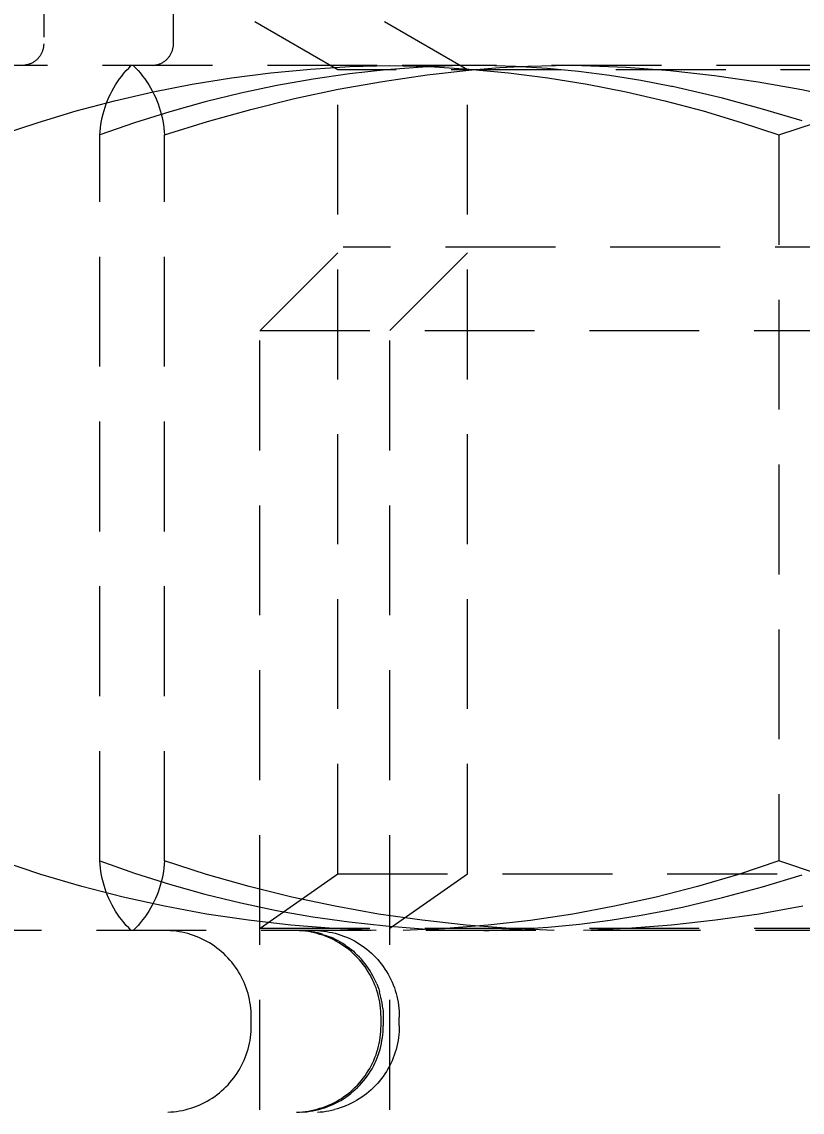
# Model space of a CAD drawing. Header units: millimetres. Extents: x -279 to 4999, y 61 to 3536.
# Drawn here: x 3866.73 to 3875.75, y 2830.36 to 2842.97 of the extents above; entities that cross this region are included whole.
import ezdxf

# ---------------------------------------------------------------- set-up
doc = ezdxf.new("R2010")
doc.units = ezdxf.units.MM
doc.linetypes.add('HIDDEN', pattern=[1.905, 1.27, -0.635])
doc.layers.add('ZANO_R_przerywana', color=7, linetype='HIDDEN', lineweight=0)
doc.layers.add('ZANO_W', color=1, linetype='Continuous', lineweight=0)
doc.styles.add('Arial', font='arial.ttf')
doc.styles.get("Standard").update_dxf_attribs({"font": 'ARIALUNI.TTF'})
doc.dimstyles.new('pl i ang', dxfattribs={"dimtxt": 50, "dimasz": 50, "dimexe": 1.25, "dimexo": 0.625, "dimgap": 10, "dimtad": 1, "dimtoh": 1, "dimtxsty": 'Standard', "dimcen": 2.5, "dimclrd": 1, "dimclre": 1, "dimclrt": 1, "dimadec": 0, "dimazin": 0, "dimtfac": 1, "dimtmove": 0, "dimatfit": 3, "dimfxl": 1, "dimarcsym": 1})

# ---------------------------------------------------------------- blocks, each defined once
blk = doc.blocks.new('*D420')
at = {"layer": 'ZANO_W', "color": 1, "lineweight": -2}
blk.add_arc((3828.638, 2822.362), 150.809, 99.55169, 164.75824, dxfattribs=at)
at = {"layer": 'ZANO_W', "color": 1}
for points in [[(3803.838, 2964.418), (3803.389, 2977.744), (3843.59, 2972.429)], [(3676.526, 2862.893), (3689.741, 2861.125), (3677.829, 2822.362)]]:
    blk.add_solid(points, dxfattribs=at)
at = {"layer": 'ZANO_W', "color": 1, "insert": (3706.832, 2956.908), "char_height": 40, "attachment_point": 5, "rotation": 42.155, "style": 'Arial'}
blk.add_mtext('96%%d', dxfattribs=at)

msp = doc.modelspace()

# ---------------------------------------------------------------- linework, layer by layer
at = {"layer": 'ZANO_R_przerywana'}
for p, q in [((3866.983, 2845.962), (3866.983, 2842.712)), ((3868.483, 2842.712), (3868.483, 2845.962)), ((3870.383, 2842.412), (3869.424, 2842.966)), ((3871.883, 2842.412), (3870.924, 2842.966)), ((3866.958, 2842.604), (3866.954, 2842.596)), ((3866.962, 2842.612), (3866.958, 2842.604)), ((3866.965, 2842.62), (3866.962, 2842.612)), ((3866.968, 2842.628), (3866.965, 2842.62)), ((3866.971, 2842.636), (3866.968, 2842.628)), ((3866.974, 2842.644), (3866.971, 2842.636)), ((3866.976, 2842.652), (3866.974, 2842.644)), ((3866.978, 2842.661), (3866.976, 2842.652)), ((3866.979, 2842.669), (3866.978, 2842.661)), ((3866.981, 2842.678), (3866.979, 2842.669)), ((3866.982, 2842.686), (3866.981, 2842.678)), ((3866.983, 2842.704), (3866.982, 2842.695)), ((3866.982, 2842.695), (3866.982, 2842.686)), ((3866.983, 2842.712), (3866.983, 2842.704)), ((3868.454, 2842.596), (3868.458, 2842.604)), ((3868.458, 2842.604), (3868.462, 2842.612)), ((3868.462, 2842.612), (3868.465, 2842.62)), ((3868.465, 2842.62), (3868.468, 2842.628)), ((3868.468, 2842.628), (3868.471, 2842.636)), ((3868.471, 2842.636), (3868.474, 2842.644)), ((3868.474, 2842.644), (3868.476, 2842.652)), ((3868.476, 2842.652), (3868.478, 2842.661)), ((3868.478, 2842.661), (3868.479, 2842.669)), ((3868.479, 2842.669), (3868.481, 2842.678)), ((3868.481, 2842.678), (3868.482, 2842.686)), ((3868.482, 2842.695), (3868.483, 2842.704)), ((3868.482, 2842.686), (3868.482, 2842.695)), ((3868.483, 2842.704), (3868.483, 2842.712)), ((3866.806, 2842.473), (3866.798, 2842.471)), ((3866.814, 2842.476), (3866.806, 2842.473)), ((3866.822, 2842.479), (3866.814, 2842.476)), ((3866.83, 2842.482), (3866.822, 2842.479)), ((3866.838, 2842.485), (3866.83, 2842.482)), ((3866.846, 2842.489), (3866.838, 2842.485)), ((3866.854, 2842.493), (3866.846, 2842.489)), ((3866.861, 2842.497), (3866.854, 2842.493)), ((3866.868, 2842.502), (3866.861, 2842.497)), ((3866.875, 2842.507), (3866.868, 2842.502)), ((3866.882, 2842.512), (3866.875, 2842.507)), ((3866.889, 2842.517), (3866.882, 2842.512)), ((3866.896, 2842.522), (3866.889, 2842.517)), ((3866.902, 2842.528), (3866.896, 2842.522)), ((3866.909, 2842.534), (3866.902, 2842.528)), ((3866.915, 2842.54), (3866.909, 2842.534)), ((3866.92, 2842.547), (3866.915, 2842.54)), ((3866.926, 2842.553), (3866.92, 2842.547)), ((3866.931, 2842.56), (3866.926, 2842.553)), ((3866.936, 2842.567), (3866.931, 2842.56)), ((3866.941, 2842.574), (3866.936, 2842.567)), ((3866.946, 2842.581), (3866.941, 2842.574)), ((3866.95, 2842.589), (3866.946, 2842.581)), ((3866.954, 2842.596), (3866.95, 2842.589)), ((3868.297, 2842.471), (3868.305, 2842.473)), ((3868.305, 2842.473), (3868.314, 2842.476)), ((3868.314, 2842.476), (3868.322, 2842.479)), ((3868.322, 2842.479), (3868.33, 2842.482)), ((3868.33, 2842.482), (3868.338, 2842.485)), ((3868.338, 2842.485), (3868.345, 2842.489)), ((3868.345, 2842.489), (3868.353, 2842.493)), ((3868.353, 2842.493), (3868.361, 2842.497)), ((3868.361, 2842.497), (3868.368, 2842.502)), ((3868.368, 2842.502), (3868.375, 2842.507)), ((3868.375, 2842.507), (3868.382, 2842.512)), ((3868.382, 2842.512), (3868.389, 2842.517)), ((3868.389, 2842.517), (3868.396, 2842.522)), ((3868.396, 2842.522), (3868.402, 2842.528)), ((3868.402, 2842.528), (3868.408, 2842.534)), ((3868.408, 2842.534), (3868.414, 2842.54)), ((3868.414, 2842.54), (3868.42, 2842.546)), ((3868.42, 2842.546), (3868.426, 2842.553)), ((3868.426, 2842.553), (3868.431, 2842.56)), ((3868.431, 2842.56), (3868.436, 2842.567)), ((3868.436, 2842.567), (3868.441, 2842.574)), ((3868.441, 2842.574), (3868.446, 2842.581)), ((3868.446, 2842.581), (3868.45, 2842.588)), ((3868.45, 2842.588), (3868.454, 2842.596)), ((3870.839, 2842.462), (3866.483, 2842.462)), ((3866.764, 2842.464), (3866.755, 2842.463)), ((3866.772, 2842.465), (3866.764, 2842.464)), ((3866.781, 2842.467), (3866.772, 2842.465)), ((3866.789, 2842.469), (3866.781, 2842.467)), ((3866.798, 2842.471), (3866.789, 2842.469)), ((3867.886, 2842.339), (3867.911, 2842.371)), ((3867.911, 2842.371), (3867.938, 2842.402)), ((3867.938, 2842.402), (3867.966, 2842.432)), ((3867.966, 2842.432), (3867.994, 2842.461)), ((3867.97, 2842.455), (3867.983, 2842.462)), ((3868.018, 2842.461), (3868.047, 2842.432)), ((3868.047, 2842.432), (3868.075, 2842.402)), ((3868.075, 2842.402), (3868.101, 2842.371)), ((3868.101, 2842.371), (3868.127, 2842.339)), ((3868.246, 2842.463), (3868.255, 2842.464)), ((3868.255, 2842.464), (3868.263, 2842.464)), ((3868.263, 2842.464), (3868.272, 2842.466)), ((3868.272, 2842.466), (3868.28, 2842.467)), ((3868.28, 2842.467), (3868.289, 2842.469)), ((3868.289, 2842.469), (3868.297, 2842.471)), ((3869.153, 2842.317), (3869.609, 2842.376)), ((3869.609, 2842.376), (3870.066, 2842.42)), ((3870.066, 2842.42), (3870.524, 2842.448)), ((3870.518, 2842.363), (3870.097, 2842.303)), ((3880.583, 2842.412), (3870.383, 2842.412)), ((3870.383, 2833.118), (3870.383, 2842.412)), ((3870.941, 2842.41), (3870.518, 2842.363)), ((3870.524, 2842.448), (3870.983, 2842.462)), ((3870.901, 2842.278), (3871.415, 2842.353)), ((3871.365, 2842.442), (3870.941, 2842.41)), ((3870.983, 2842.462), (3871.442, 2842.448)), ((3879.84, 2842.462), (3871.126, 2842.462)), ((3871.79, 2842.461), (3871.365, 2842.442)), ((3871.415, 2842.353), (3871.932, 2842.412)), ((3871.442, 2842.448), (3871.9, 2842.42)), ((3871.883, 2833.118), (3871.883, 2842.412)), ((3871.9, 2842.42), (3872.357, 2842.376)), ((3871.935, 2842.412), (3872.257, 2842.437)), ((3872.134, 2842.46), (3872.006, 2842.462)), ((3872.075, 2842.462), (3872.061, 2842.462)), ((3872.439, 2842.449), (3872.075, 2842.461)), ((3872.257, 2842.437), (3872.579, 2842.453)), ((3872.357, 2842.376), (3872.813, 2842.317)), ((3872.802, 2842.426), (3872.439, 2842.449)), ((3872.579, 2842.453), (3872.901, 2842.461)), ((3873.165, 2842.391), (3872.802, 2842.426)), ((3873.526, 2842.345), (3873.165, 2842.391)), ((3873.204, 2842.461), (3873.716, 2842.44)), ((3873.716, 2842.44), (3874.227, 2842.402)), ((3874.227, 2842.402), (3874.737, 2842.346)), ((3874.737, 2842.346), (3875.245, 2842.274)), ((3867.794, 2842.203), (3867.815, 2842.238)), ((3867.815, 2842.238), (3867.838, 2842.273)), ((3867.838, 2842.273), (3867.861, 2842.306)), ((3867.861, 2842.306), (3867.886, 2842.339)), ((3868.127, 2842.339), (3868.151, 2842.306)), ((3868.151, 2842.306), (3868.175, 2842.272)), ((3868.175, 2842.272), (3868.197, 2842.238)), ((3868.197, 2842.238), (3868.218, 2842.203)), ((3868.25, 2842.156), (3868.7, 2842.244)), ((3868.7, 2842.244), (3869.153, 2842.317)), ((3869.679, 2842.229), (3869.262, 2842.142)), ((3870.097, 2842.303), (3869.679, 2842.229)), ((3870.389, 2842.187), (3870.901, 2842.278)), ((3872.813, 2842.317), (3873.266, 2842.244)), ((3873.266, 2842.244), (3873.716, 2842.156)), ((3873.886, 2842.287), (3873.526, 2842.345)), ((3874.243, 2842.218), (3873.886, 2842.287)), ((3875.245, 2842.274), (3875.749, 2842.184)), ((3867.722, 2842.056), (3867.738, 2842.094)), ((3867.738, 2842.094), (3867.756, 2842.131)), ((3867.756, 2842.131), (3867.774, 2842.167)), ((3867.774, 2842.167), (3867.794, 2842.203)), ((3867.802, 2842.053), (3868.25, 2842.156)), ((3868.218, 2842.203), (3868.238, 2842.167)), ((3868.238, 2842.167), (3868.257, 2842.131)), ((3868.257, 2842.131), (3868.274, 2842.094)), ((3868.274, 2842.094), (3868.29, 2842.056)), ((3869.262, 2842.142), (3868.849, 2842.041)), ((3869.881, 2842.079), (3870.389, 2842.187)), ((3873.716, 2842.156), (3874.164, 2842.053)), ((3874.252, 2842.217), (3874.243, 2842.218)), ((3874.367, 2842.192), (3874.252, 2842.217)), ((3874.832, 2842.083), (3874.367, 2842.192)), ((3875.749, 2842.184), (3876.251, 2842.078)), ((3867.358, 2841.936), (3867.802, 2842.053)), ((3867.681, 2841.94), (3867.693, 2841.979)), ((3867.693, 2841.979), (3867.707, 2842.018)), ((3867.707, 2842.018), (3867.722, 2842.056)), ((3868.29, 2842.056), (3868.305, 2842.018)), ((3868.305, 2842.018), (3868.319, 2841.979)), ((3868.319, 2841.979), (3868.331, 2841.94)), ((3868.849, 2842.041), (3868.44, 2841.927)), ((3869.376, 2841.954), (3869.881, 2842.079)), ((3874.164, 2842.053), (3874.608, 2841.936)), ((3875.294, 2841.958), (3874.832, 2842.083)), ((3866.918, 2841.804), (3867.358, 2841.936)), ((3867.652, 2841.821), (3867.661, 2841.861)), ((3867.661, 2841.861), (3867.67, 2841.901)), ((3867.67, 2841.901), (3867.681, 2841.94)), ((3868.44, 2841.927), (3868.034, 2841.799)), ((3868.331, 2841.94), (3868.342, 2841.901)), ((3868.342, 2841.901), (3868.352, 2841.861)), ((3868.352, 2841.861), (3868.36, 2841.821)), ((3868.876, 2841.814), (3869.376, 2841.954)), ((3874.608, 2841.936), (3875.048, 2841.804)), ((3875.752, 2841.82), (3875.294, 2841.958)), ((3866.483, 2841.658), (3866.918, 2841.804)), ((3868.034, 2841.799), (3867.633, 2841.658)), ((3867.636, 2841.699), (3867.64, 2841.74)), ((3867.64, 2841.74), (3867.645, 2841.78)), ((3867.645, 2841.78), (3867.652, 2841.821)), ((3868.36, 2841.821), (3868.367, 2841.78)), ((3868.367, 2841.78), (3868.373, 2841.74)), ((3868.373, 2841.74), (3868.377, 2841.699)), ((3868.38, 2841.658), (3868.876, 2841.814)), ((3875.048, 2841.804), (3875.483, 2841.658)), ((3875.483, 2841.658), (3875.918, 2841.804)), ((3867.633, 2841.658), (3867.636, 2841.699)), ((3867.633, 2833.266), (3867.633, 2841.658)), ((3868.377, 2841.699), (3868.38, 2841.658)), ((3868.38, 2833.266), (3868.38, 2841.658)), ((3875.483, 2841.658), (3875.483, 2833.266)), ((3869.484, 2839.399), (3870.447, 2840.362)), ((3880.519, 2840.362), (3870.447, 2840.362)), ((3870.984, 2839.399), (3871.947, 2840.362)), ((3869.483, 2839.398), (3881.483, 2839.398)), ((3869.483, 2691.326), (3869.483, 2839.398)), ((3870.983, 2691.326), (3870.983, 2839.398)), ((3866.95, 2833.11), (3866.483, 2833.266)), ((3867.633, 2833.266), (3868.034, 2833.125)), ((3867.636, 2833.225), (3867.633, 2833.266)), ((3867.64, 2833.184), (3867.636, 2833.225)), ((3867.645, 2833.144), (3867.64, 2833.184)), ((3868.373, 2833.184), (3868.367, 2833.144)), ((3868.377, 2833.225), (3868.373, 2833.184)), ((3868.38, 2833.266), (3868.377, 2833.225)), ((3868.866, 2833.11), (3868.38, 2833.266)), ((3875.483, 2833.266), (3875.015, 2833.11)), ((3875.951, 2833.11), (3875.483, 2833.266)), ((3867.423, 2832.971), (3866.95, 2833.11)), ((3867.652, 2833.103), (3867.645, 2833.144)), ((3867.661, 2833.063), (3867.652, 2833.103)), ((3867.67, 2833.023), (3867.661, 2833.063)), ((3867.681, 2832.984), (3867.67, 2833.023)), ((3868.034, 2833.125), (3868.439, 2832.998)), ((3868.342, 2833.023), (3868.331, 2832.984)), ((3868.352, 2833.063), (3868.342, 2833.023)), ((3868.36, 2833.103), (3868.352, 2833.063)), ((3868.367, 2833.144), (3868.36, 2833.103)), ((3869.357, 2832.971), (3868.866, 2833.11)), ((3869.484, 2832.488), (3870.383, 2833.118)), ((3870.383, 2833.118), (3880.583, 2833.118)), ((3870.983, 2832.488), (3871.883, 2833.118)), ((3875.015, 2833.11), (3874.543, 2832.971)), ((3875.294, 2832.966), (3875.752, 2833.105)), ((3867.9, 2832.848), (3867.423, 2832.971)), ((3867.694, 2832.945), (3867.681, 2832.984)), ((3867.707, 2832.906), (3867.694, 2832.945)), ((3867.722, 2832.868), (3867.707, 2832.906)), ((3868.305, 2832.906), (3868.291, 2832.868)), ((3868.319, 2832.945), (3868.305, 2832.906)), ((3868.331, 2832.984), (3868.319, 2832.945)), ((3868.439, 2832.998), (3868.848, 2832.884)), ((3869.852, 2832.848), (3869.357, 2832.971)), ((3874.543, 2832.971), (3874.065, 2832.848)), ((3874.832, 2832.842), (3875.294, 2832.966)), ((3867.738, 2832.831), (3867.722, 2832.868)), ((3867.756, 2832.793), (3867.738, 2832.831)), ((3867.774, 2832.757), (3867.756, 2832.793)), ((3868.381, 2832.742), (3867.9, 2832.848)), ((3868.257, 2832.793), (3868.238, 2832.757)), ((3868.274, 2832.831), (3868.257, 2832.793)), ((3868.291, 2832.868), (3868.274, 2832.831)), ((3868.848, 2832.884), (3869.261, 2832.783)), ((3869.261, 2832.783), (3869.676, 2832.695)), ((3870.351, 2832.742), (3869.852, 2832.848)), ((3874.065, 2832.848), (3873.584, 2832.742)), ((3874.367, 2832.732), (3874.832, 2832.842)), ((3867.794, 2832.721), (3867.774, 2832.757)), ((3867.815, 2832.686), (3867.794, 2832.721)), ((3867.838, 2832.652), (3867.815, 2832.686)), ((3867.861, 2832.618), (3867.838, 2832.652)), ((3868.175, 2832.652), (3868.152, 2832.618)), ((3868.197, 2832.686), (3868.175, 2832.652)), ((3868.218, 2832.721), (3868.197, 2832.686)), ((3868.238, 2832.757), (3868.218, 2832.721)), ((3868.865, 2832.652), (3868.381, 2832.742)), ((3869.352, 2832.58), (3868.865, 2832.652)), ((3869.676, 2832.695), (3870.095, 2832.622)), ((3870.854, 2832.653), (3870.351, 2832.742)), ((3871.359, 2832.58), (3870.854, 2832.653)), ((3873.099, 2832.652), (3872.612, 2832.579)), ((3873.584, 2832.742), (3873.099, 2832.652)), ((3873.889, 2832.638), (3874.243, 2832.706)), ((3874.243, 2832.706), (3874.252, 2832.708)), ((3874.252, 2832.708), (3874.367, 2832.732)), ((3875.255, 2832.652), (3874.749, 2832.58)), ((3875.758, 2832.742), (3875.255, 2832.652)), ((3867.886, 2832.585), (3867.861, 2832.618)), ((3867.911, 2832.553), (3867.886, 2832.585)), ((3867.938, 2832.522), (3867.911, 2832.553)), ((3867.966, 2832.492), (3867.938, 2832.522)), ((3868.075, 2832.522), (3868.047, 2832.492)), ((3868.101, 2832.553), (3868.075, 2832.522)), ((3868.127, 2832.585), (3868.101, 2832.553)), ((3868.152, 2832.618), (3868.127, 2832.585)), ((3869.842, 2832.524), (3869.352, 2832.58)), ((3870.333, 2832.485), (3869.842, 2832.524)), ((3870.095, 2832.622), (3870.515, 2832.561)), ((3870.515, 2832.561), (3870.937, 2832.515)), ((3870.937, 2832.515), (3871.361, 2832.482)), ((3871.866, 2832.524), (3871.359, 2832.58)), ((3872.122, 2832.524), (3871.631, 2832.485)), ((3872.375, 2832.485), (3871.866, 2832.524)), ((3872.612, 2832.579), (3872.122, 2832.524)), ((3872.817, 2832.499), (3873.176, 2832.534)), ((3873.176, 2832.534), (3873.534, 2832.58)), ((3873.534, 2832.58), (3873.889, 2832.638)), ((3874.242, 2832.524), (3873.733, 2832.485)), ((3874.749, 2832.58), (3874.242, 2832.524)), ((3886.008, 2832.462), (3864.934, 2832.462)), ((3867.994, 2832.463), (3867.966, 2832.492)), ((3867.983, 2832.462), (3867.97, 2832.469)), ((3868.047, 2832.492), (3868.018, 2832.463)), ((3868.447, 2832.46), (3868.412, 2832.461)), ((3868.481, 2832.457), (3868.447, 2832.46)), ((3868.515, 2832.453), (3868.481, 2832.457)), ((3868.549, 2832.448), (3868.515, 2832.453)), ((3868.582, 2832.442), (3868.549, 2832.448)), ((3868.616, 2832.434), (3868.582, 2832.442)), ((3868.649, 2832.426), (3868.616, 2832.434)), ((3868.682, 2832.416), (3868.649, 2832.426)), ((3868.714, 2832.405), (3868.682, 2832.416)), ((3868.746, 2832.393), (3868.714, 2832.405)), ((3868.778, 2832.381), (3868.746, 2832.393)), ((3869.483, 2832.488), (3881.483, 2832.488)), ((3869.941, 2832.46), (3869.907, 2832.461)), ((3869.975, 2832.457), (3869.941, 2832.46)), ((3869.961, 2832.461), (3869.967, 2832.461)), ((3869.996, 2832.459), (3869.965, 2832.461)), ((3870.01, 2832.454), (3869.975, 2832.457)), ((3870.026, 2832.456), (3869.996, 2832.459)), ((3870.044, 2832.449), (3870.01, 2832.454)), ((3870.057, 2832.453), (3870.026, 2832.456)), ((3870.077, 2832.443), (3870.044, 2832.449)), ((3870.088, 2832.448), (3870.057, 2832.453)), ((3870.111, 2832.435), (3870.077, 2832.443)), ((3870.118, 2832.442), (3870.088, 2832.448)), ((3870.144, 2832.427), (3870.111, 2832.435)), ((3870.148, 2832.435), (3870.118, 2832.442)), ((3870.177, 2832.418), (3870.144, 2832.427)), ((3870.148, 2832.461), (3870.183, 2832.459)), ((3870.178, 2832.428), (3870.148, 2832.435)), ((3870.21, 2832.407), (3870.177, 2832.418)), ((3870.208, 2832.419), (3870.178, 2832.428)), ((3870.183, 2832.459), (3870.217, 2832.455)), ((3870.207, 2832.418), (3870.238, 2832.408)), ((3870.242, 2832.395), (3870.21, 2832.407)), ((3870.217, 2832.455), (3870.251, 2832.451)), ((3870.238, 2832.408), (3870.268, 2832.397)), ((3870.274, 2832.382), (3870.242, 2832.395)), ((3870.251, 2832.451), (3870.285, 2832.445)), ((3870.268, 2832.397), (3870.298, 2832.385)), ((3870.285, 2832.445), (3870.319, 2832.438)), ((3870.319, 2832.438), (3870.352, 2832.43)), ((3870.825, 2832.463), (3870.333, 2832.485)), ((3870.352, 2832.43), (3870.386, 2832.42)), ((3870.386, 2832.42), (3870.419, 2832.41)), ((3870.419, 2832.41), (3870.451, 2832.398)), ((3870.451, 2832.398), (3870.483, 2832.385)), ((3871.631, 2832.485), (3871.138, 2832.463)), ((3871.361, 2832.482), (3871.785, 2832.463)), ((3872.072, 2832.463), (3872.134, 2832.464)), ((3872.098, 2832.463), (3872.458, 2832.476)), ((3872.885, 2832.463), (3872.375, 2832.485)), ((3872.458, 2832.476), (3872.817, 2832.499)), ((3873.733, 2832.485), (3873.223, 2832.463)), ((3868.809, 2832.366), (3868.778, 2832.381)), ((3868.84, 2832.351), (3868.809, 2832.366)), ((3868.87, 2832.335), (3868.84, 2832.351)), ((3868.9, 2832.318), (3868.87, 2832.335)), ((3868.929, 2832.3), (3868.9, 2832.318)), ((3868.957, 2832.281), (3868.929, 2832.3)), ((3868.985, 2832.26), (3868.957, 2832.281)), ((3870.306, 2832.368), (3870.274, 2832.382)), ((3870.328, 2832.373), (3870.298, 2832.386)), ((3870.337, 2832.353), (3870.306, 2832.368)), ((3870.357, 2832.359), (3870.328, 2832.373)), ((3870.367, 2832.337), (3870.337, 2832.353)), ((3870.386, 2832.344), (3870.357, 2832.359)), ((3870.397, 2832.32), (3870.367, 2832.337)), ((3870.414, 2832.328), (3870.386, 2832.344)), ((3870.426, 2832.302), (3870.397, 2832.32)), ((3870.442, 2832.312), (3870.414, 2832.328)), ((3870.454, 2832.283), (3870.426, 2832.302)), ((3870.469, 2832.294), (3870.442, 2832.312)), ((3870.482, 2832.263), (3870.454, 2832.283)), ((3870.469, 2832.294), (3870.493, 2832.277)), ((3870.509, 2832.242), (3870.482, 2832.263)), ((3870.483, 2832.385), (3870.515, 2832.372)), ((3870.493, 2832.277), (3870.517, 2832.259)), ((3870.515, 2832.372), (3870.546, 2832.357)), ((3870.546, 2832.357), (3870.576, 2832.341)), ((3870.576, 2832.341), (3870.606, 2832.323)), ((3870.606, 2832.323), (3870.636, 2832.305)), ((3870.636, 2832.305), (3870.665, 2832.286)), ((3870.665, 2832.286), (3870.693, 2832.266)), ((3870.693, 2832.266), (3870.72, 2832.245)), ((3869.012, 2832.239), (3868.985, 2832.26)), ((3869.038, 2832.217), (3869.012, 2832.239)), ((3869.064, 2832.195), (3869.038, 2832.217)), ((3869.088, 2832.171), (3869.064, 2832.195)), ((3869.112, 2832.146), (3869.088, 2832.171)), ((3869.135, 2832.121), (3869.112, 2832.146)), ((3870.536, 2832.22), (3870.509, 2832.242)), ((3870.517, 2832.259), (3870.54, 2832.241)), ((3870.562, 2832.197), (3870.536, 2832.22)), ((3870.54, 2832.241), (3870.563, 2832.222)), ((3870.586, 2832.173), (3870.562, 2832.197)), ((3870.563, 2832.222), (3870.585, 2832.202)), ((3870.609, 2832.179), (3870.585, 2832.202)), ((3870.61, 2832.148), (3870.586, 2832.173)), ((3870.633, 2832.155), (3870.609, 2832.179)), ((3870.634, 2832.123), (3870.61, 2832.148)), ((3870.656, 2832.13), (3870.633, 2832.155)), ((3870.72, 2832.245), (3870.747, 2832.223)), ((3870.747, 2832.223), (3870.772, 2832.2)), ((3870.772, 2832.2), (3870.797, 2832.176)), ((3870.797, 2832.176), (3870.822, 2832.152)), ((3870.822, 2832.152), (3870.845, 2832.126)), ((3869.157, 2832.095), (3869.135, 2832.121)), ((3869.179, 2832.068), (3869.157, 2832.095)), ((3869.199, 2832.04), (3869.179, 2832.068)), ((3869.218, 2832.012), (3869.199, 2832.04)), ((3869.237, 2831.983), (3869.218, 2832.012)), ((3870.656, 2832.097), (3870.634, 2832.123)), ((3870.678, 2832.105), (3870.656, 2832.13)), ((3870.677, 2832.07), (3870.656, 2832.097)), ((3870.698, 2832.042), (3870.677, 2832.07)), ((3870.699, 2832.078), (3870.678, 2832.105)), ((3870.717, 2832.014), (3870.698, 2832.042)), ((3870.719, 2832.051), (3870.699, 2832.078)), ((3870.736, 2831.985), (3870.717, 2832.014)), ((3870.738, 2832.024), (3870.719, 2832.051)), ((3870.756, 2831.995), (3870.738, 2832.024)), ((3870.845, 2832.126), (3870.867, 2832.1)), ((3870.867, 2832.1), (3870.889, 2832.073)), ((3870.889, 2832.073), (3870.909, 2832.045)), ((3870.909, 2832.045), (3870.929, 2832.017)), ((3870.929, 2832.017), (3870.947, 2831.987)), ((3869.254, 2831.954), (3869.237, 2831.983)), ((3869.27, 2831.923), (3869.254, 2831.954)), ((3869.286, 2831.893), (3869.27, 2831.923)), ((3869.3, 2831.862), (3869.286, 2831.893)), ((3870.753, 2831.955), (3870.736, 2831.985)), ((3870.769, 2831.925), (3870.753, 2831.955)), ((3870.774, 2831.966), (3870.756, 2831.995)), ((3870.785, 2831.894), (3870.769, 2831.925)), ((3870.79, 2831.937), (3870.774, 2831.966)), ((3870.799, 2831.863), (3870.785, 2831.894)), ((3870.805, 2831.907), (3870.79, 2831.937)), ((3870.82, 2831.876), (3870.805, 2831.907)), ((3870.947, 2831.987), (3870.965, 2831.958)), ((3870.965, 2831.958), (3870.981, 2831.927)), ((3870.981, 2831.927), (3870.997, 2831.896)), ((3870.997, 2831.896), (3871.011, 2831.865)), ((3869.313, 2831.83), (3869.3, 2831.862)), ((3869.325, 2831.798), (3869.313, 2831.83)), ((3869.336, 2831.766), (3869.325, 2831.798)), ((3869.346, 2831.733), (3869.336, 2831.766)), ((3870.812, 2831.831), (3870.799, 2831.863)), ((3870.825, 2831.799), (3870.812, 2831.831)), ((3870.833, 2831.845), (3870.82, 2831.876)), ((3870.836, 2831.767), (3870.825, 2831.799)), ((3870.833, 2831.845), (3870.845, 2831.815)), ((3870.845, 2831.734), (3870.836, 2831.767)), ((3870.845, 2831.815), (3870.856, 2831.785)), ((3870.856, 2831.785), (3870.866, 2831.754)), ((3871.011, 2831.865), (3871.024, 2831.833)), ((3871.024, 2831.833), (3871.037, 2831.801)), ((3871.037, 2831.801), (3871.048, 2831.768)), ((3871.048, 2831.768), (3871.057, 2831.735)), ((3869.354, 2831.7), (3869.346, 2831.733)), ((3869.362, 2831.666), (3869.354, 2831.7)), ((3869.368, 2831.633), (3869.362, 2831.666)), ((3869.374, 2831.599), (3869.368, 2831.633)), ((3870.854, 2831.7), (3870.845, 2831.734)), ((3870.862, 2831.667), (3870.854, 2831.7)), ((3870.868, 2831.633), (3870.862, 2831.667)), ((3870.875, 2831.722), (3870.866, 2831.754)), ((3870.874, 2831.599), (3870.868, 2831.633)), ((3870.882, 2831.69), (3870.875, 2831.722)), ((3870.889, 2831.658), (3870.882, 2831.69)), ((3870.895, 2831.626), (3870.889, 2831.658)), ((3871.057, 2831.735), (3871.066, 2831.702)), ((3871.066, 2831.702), (3871.074, 2831.668)), ((3871.074, 2831.668), (3871.08, 2831.634)), ((3871.08, 2831.634), (3871.085, 2831.6)), ((3869.378, 2831.565), (3869.374, 2831.599)), ((3869.381, 2831.531), (3869.378, 2831.565)), ((3869.382, 2831.496), (3869.381, 2831.531)), ((3870.878, 2831.565), (3870.874, 2831.599)), ((3870.881, 2831.531), (3870.878, 2831.565)), ((3870.882, 2831.496), (3870.881, 2831.531)), ((3870.9, 2831.593), (3870.895, 2831.626)), ((3870.904, 2831.56), (3870.9, 2831.593)), ((3870.904, 2831.56), (3870.906, 2831.528)), ((3870.906, 2831.528), (3870.908, 2831.495)), ((3871.085, 2831.6), (3871.089, 2831.566)), ((3871.089, 2831.566), (3871.092, 2831.531)), ((3871.092, 2831.531), (3871.094, 2831.497)), ((3869.383, 2831.462), (3869.382, 2831.496)), ((3869.383, 2831.362), (3869.383, 2831.462)), ((3870.883, 2831.462), (3870.882, 2831.496)), ((3870.883, 2831.362), (3870.883, 2831.462)), ((3870.908, 2831.495), (3870.908, 2831.462)), ((3870.908, 2831.462), (3870.908, 2831.362)), ((3871.094, 2831.497), (3871.094, 2831.462)), ((3871.094, 2831.362), (3871.094, 2831.462)), ((3869.374, 2831.226), (3869.378, 2831.26)), ((3869.378, 2831.26), (3869.381, 2831.294)), ((3869.381, 2831.294), (3869.382, 2831.328)), ((3869.382, 2831.328), (3869.383, 2831.362)), ((3870.874, 2831.225), (3870.878, 2831.259)), ((3870.878, 2831.259), (3870.881, 2831.293)), ((3870.881, 2831.293), (3870.882, 2831.328)), ((3870.882, 2831.328), (3870.883, 2831.362)), ((3870.9, 2831.224), (3870.904, 2831.258)), ((3870.904, 2831.258), (3870.906, 2831.293)), ((3870.906, 2831.293), (3870.908, 2831.327)), ((3870.908, 2831.327), (3870.908, 2831.362)), ((3871.089, 2831.258), (3871.085, 2831.224)), ((3871.092, 2831.293), (3871.089, 2831.258)), ((3871.094, 2831.327), (3871.092, 2831.293)), ((3871.094, 2831.362), (3871.094, 2831.327)), ((3869.355, 2831.125), (3869.362, 2831.159)), ((3869.362, 2831.159), (3869.369, 2831.192)), ((3869.369, 2831.192), (3869.374, 2831.226)), ((3870.854, 2831.124), (3870.862, 2831.157)), ((3870.862, 2831.157), (3870.868, 2831.191)), ((3870.868, 2831.191), (3870.874, 2831.225)), ((3870.881, 2831.122), (3870.888, 2831.156)), ((3870.888, 2831.156), (3870.894, 2831.19)), ((3870.894, 2831.19), (3870.9, 2831.224)), ((3871.073, 2831.155), (3871.066, 2831.121)), ((3871.08, 2831.189), (3871.073, 2831.155)), ((3871.085, 2831.224), (3871.08, 2831.189)), ((3869.313, 2830.995), (3869.325, 2831.027)), ((3869.325, 2831.027), (3869.336, 2831.06)), ((3869.336, 2831.06), (3869.346, 2831.092)), ((3869.346, 2831.092), (3869.355, 2831.125)), ((3870.812, 2830.993), (3870.825, 2831.025)), ((3870.825, 2831.025), (3870.836, 2831.058)), ((3870.836, 2831.058), (3870.845, 2831.091)), ((3870.839, 2830.99), (3870.851, 2831.022)), ((3870.845, 2831.091), (3870.854, 2831.124)), ((3870.851, 2831.022), (3870.862, 2831.055)), ((3870.862, 2831.055), (3870.872, 2831.088)), ((3870.872, 2831.088), (3870.881, 2831.122)), ((3871.036, 2831.022), (3871.023, 2830.989)), ((3871.047, 2831.055), (3871.036, 2831.022)), ((3871.057, 2831.088), (3871.047, 2831.055)), ((3871.066, 2831.121), (3871.057, 2831.088)), ((3869.255, 2830.872), (3869.271, 2830.902)), ((3869.271, 2830.902), (3869.286, 2830.933)), ((3869.286, 2830.933), (3869.3, 2830.964)), ((3869.3, 2830.964), (3869.313, 2830.995)), ((3870.753, 2830.869), (3870.769, 2830.899)), ((3870.769, 2830.899), (3870.785, 2830.93)), ((3870.779, 2830.865), (3870.795, 2830.896)), ((3870.785, 2830.93), (3870.799, 2830.961)), ((3870.795, 2830.896), (3870.811, 2830.927)), ((3870.799, 2830.961), (3870.812, 2830.993)), ((3870.811, 2830.927), (3870.825, 2830.958)), ((3870.825, 2830.958), (3870.839, 2830.99)), ((3870.98, 2830.895), (3870.963, 2830.864)), ((3870.995, 2830.926), (3870.98, 2830.895)), ((3871.01, 2830.957), (3870.995, 2830.926)), ((3871.023, 2830.989), (3871.01, 2830.957)), ((3869.159, 2830.731), (3869.18, 2830.758)), ((3869.18, 2830.758), (3869.2, 2830.786)), ((3869.2, 2830.786), (3869.219, 2830.814)), ((3869.219, 2830.814), (3869.238, 2830.843)), ((3869.238, 2830.843), (3869.255, 2830.872)), ((3870.656, 2830.728), (3870.677, 2830.754)), ((3870.677, 2830.754), (3870.698, 2830.782)), ((3870.681, 2830.723), (3870.702, 2830.75)), ((3870.698, 2830.782), (3870.717, 2830.81)), ((3870.702, 2830.75), (3870.723, 2830.778)), ((3870.717, 2830.81), (3870.736, 2830.839)), ((3870.723, 2830.778), (3870.743, 2830.806)), ((3870.736, 2830.839), (3870.753, 2830.869)), ((3870.743, 2830.806), (3870.761, 2830.835)), ((3870.761, 2830.835), (3870.779, 2830.865)), ((3870.907, 2830.776), (3870.886, 2830.749)), ((3870.927, 2830.805), (3870.907, 2830.776)), ((3870.945, 2830.834), (3870.927, 2830.805)), ((3870.963, 2830.864), (3870.945, 2830.834)), ((3869.04, 2830.609), (3869.066, 2830.631)), ((3869.066, 2830.631), (3869.09, 2830.655)), ((3869.09, 2830.655), (3869.114, 2830.68)), ((3869.114, 2830.68), (3869.137, 2830.705)), ((3869.137, 2830.705), (3869.159, 2830.731)), ((3870.536, 2830.605), (3870.562, 2830.628)), ((3870.562, 2830.628), (3870.586, 2830.651)), ((3870.585, 2830.623), (3870.61, 2830.646)), ((3870.586, 2830.651), (3870.61, 2830.676)), ((3870.61, 2830.676), (3870.634, 2830.701)), ((3870.61, 2830.646), (3870.635, 2830.671)), ((3870.634, 2830.701), (3870.656, 2830.728)), ((3870.635, 2830.671), (3870.658, 2830.696)), ((3870.658, 2830.696), (3870.681, 2830.723)), ((3870.794, 2830.645), (3870.769, 2830.621)), ((3870.818, 2830.67), (3870.794, 2830.645)), ((3870.842, 2830.695), (3870.818, 2830.67)), ((3870.865, 2830.721), (3870.842, 2830.695)), ((3870.886, 2830.749), (3870.865, 2830.721)), ((3868.873, 2830.491), (3868.903, 2830.508)), ((3868.903, 2830.508), (3868.932, 2830.526)), ((3868.932, 2830.526), (3868.96, 2830.545)), ((3868.96, 2830.545), (3868.987, 2830.566)), ((3868.987, 2830.566), (3869.014, 2830.587)), ((3869.014, 2830.587), (3869.04, 2830.609)), ((3870.367, 2830.487), (3870.397, 2830.504)), ((3870.388, 2830.482), (3870.418, 2830.499)), ((3870.397, 2830.504), (3870.426, 2830.522)), ((3870.418, 2830.499), (3870.448, 2830.517)), ((3870.426, 2830.522), (3870.454, 2830.542)), ((3870.448, 2830.517), (3870.477, 2830.536)), ((3870.454, 2830.542), (3870.482, 2830.562)), ((3870.477, 2830.536), (3870.505, 2830.557)), ((3870.482, 2830.562), (3870.509, 2830.583)), ((3870.505, 2830.557), (3870.533, 2830.578)), ((3870.509, 2830.583), (3870.536, 2830.605)), ((3870.533, 2830.578), (3870.559, 2830.6)), ((3870.559, 2830.6), (3870.585, 2830.623)), ((3870.631, 2830.516), (3870.601, 2830.498)), ((3870.66, 2830.535), (3870.631, 2830.516)), ((3870.688, 2830.555), (3870.66, 2830.535)), ((3870.716, 2830.576), (3870.688, 2830.555)), ((3870.743, 2830.598), (3870.716, 2830.576)), ((3870.769, 2830.621), (3870.743, 2830.598)), ((3868.486, 2830.368), (3868.519, 2830.372)), ((3868.519, 2830.372), (3868.553, 2830.377)), ((3868.553, 2830.377), (3868.587, 2830.383)), ((3868.587, 2830.383), (3868.62, 2830.391)), ((3868.62, 2830.391), (3868.653, 2830.4)), ((3868.653, 2830.4), (3868.686, 2830.409)), ((3868.686, 2830.409), (3868.718, 2830.42)), ((3868.718, 2830.42), (3868.75, 2830.432)), ((3868.75, 2830.432), (3868.782, 2830.445)), ((3868.782, 2830.445), (3868.813, 2830.459)), ((3868.813, 2830.459), (3868.843, 2830.475)), ((3868.843, 2830.475), (3868.873, 2830.491)), ((3870.01, 2830.371), (3870.044, 2830.375)), ((3870.027, 2830.368), (3870.062, 2830.373)), ((3870.044, 2830.375), (3870.077, 2830.382)), ((3870.062, 2830.373), (3870.096, 2830.379)), ((3870.077, 2830.382), (3870.111, 2830.389)), ((3870.096, 2830.379), (3870.13, 2830.385)), ((3870.111, 2830.389), (3870.144, 2830.397)), ((3870.13, 2830.385), (3870.163, 2830.394)), ((3870.144, 2830.397), (3870.177, 2830.407)), ((3870.163, 2830.394), (3870.197, 2830.403)), ((3870.177, 2830.407), (3870.21, 2830.417)), ((3870.197, 2830.403), (3870.23, 2830.413)), ((3870.21, 2830.417), (3870.242, 2830.429)), ((3870.214, 2830.368), (3870.247, 2830.373)), ((3870.23, 2830.413), (3870.262, 2830.425)), ((3870.242, 2830.429), (3870.274, 2830.442)), ((3870.247, 2830.373), (3870.28, 2830.378)), ((3870.262, 2830.425), (3870.295, 2830.438)), ((3870.274, 2830.442), (3870.306, 2830.456)), ((3870.28, 2830.378), (3870.313, 2830.385)), ((3870.295, 2830.438), (3870.326, 2830.451)), ((3870.306, 2830.456), (3870.337, 2830.471)), ((3870.313, 2830.385), (3870.345, 2830.392)), ((3870.326, 2830.451), (3870.358, 2830.466)), ((3870.337, 2830.471), (3870.367, 2830.487)), ((3870.379, 2830.401), (3870.346, 2830.392)), ((3870.358, 2830.466), (3870.388, 2830.482)), ((3870.412, 2830.412), (3870.379, 2830.401)), ((3870.445, 2830.423), (3870.412, 2830.412)), ((3870.477, 2830.436), (3870.445, 2830.423)), ((3870.509, 2830.45), (3870.477, 2830.436)), ((3870.54, 2830.465), (3870.509, 2830.45)), ((3870.571, 2830.481), (3870.54, 2830.465)), ((3870.601, 2830.498), (3870.571, 2830.481)), ((3868.417, 2830.363), (3868.452, 2830.365)), ((3868.452, 2830.365), (3868.486, 2830.368)), ((3869.907, 2830.363), (3869.941, 2830.364)), ((3869.941, 2830.364), (3869.975, 2830.367)), ((3869.958, 2830.363), (3869.993, 2830.365)), ((3869.975, 2830.367), (3870.01, 2830.371)), ((3869.993, 2830.365), (3870.027, 2830.368)), ((3870.147, 2830.363), (3870.18, 2830.365)), ((3870.18, 2830.365), (3870.214, 2830.368))]:
    msp.add_line(p, q, dxfattribs=at)

# ---------------------------------------------------------------- dimensions: what is measured, and where the dimension line sits
at = {"layer": 'ZANO_W'}
dim = msp.add_angular_dim_2l(base=(3762.039, 2957.67), line1=((-183.016, 2822.362), (4693.278, 2822.362)), line2=((3828.704, 2823.021), (3872.521, 3262.782)), dimstyle='pl i ang', override={"dimtxt": 40, "dimasz": 40, "dimexe": 10, "dimexo": 10, "dimtoh": 0, "dimdec": 0, "dimtxsty": 'Arial', "dimtdec": 0, "dimtmove": 1}, dxfattribs=at)
dim.commit()
dim.dimension.update_dxf_attribs({"geometry": '*D420', "text_midpoint": (3706.832, 2956.908)})

doc.saveas('drawing.dxf')
